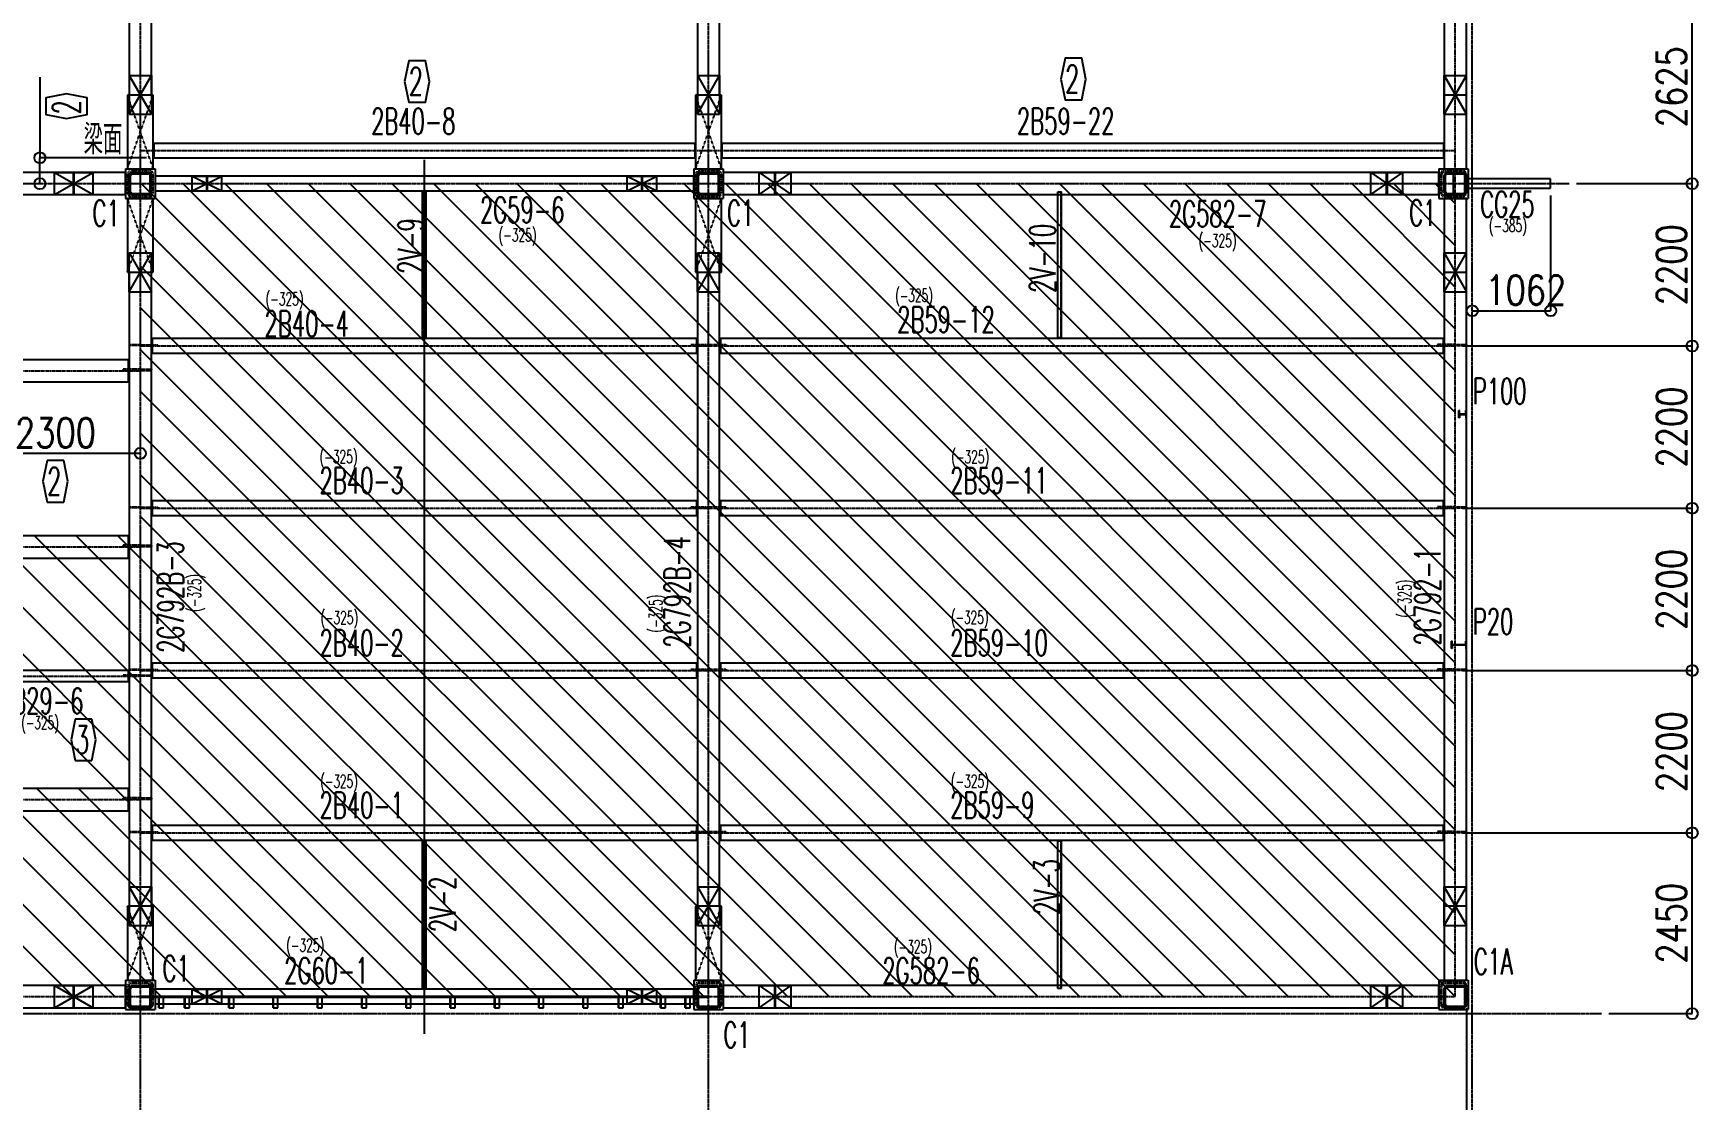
# Model space of a CAD drawing. Header units: millimetres. Extents: x -87051 to 180003, y -2961 to 97158.
# Drawn here: x -51527 to -28970, y 17183 to 31638 of the extents above; entities that cross this region are included whole.
import ezdxf
from ezdxf.enums import TextEntityAlignment as Align

# ---------------------------------------------------------------- set-up
doc = ezdxf.new("R2010")
doc.units = ezdxf.units.MM
doc.header["$LTSCALE"] = 0.2
doc.linetypes.add('CENTER', pattern=[2, 1.25, -0.25, 0.25, -0.25])
doc.linetypes.add('HIDDEN', pattern=[0.375, 0.25, -0.125])
doc.layers.add('梁側', color=7, linetype='Continuous')
doc.styles.get("Standard").update_dxf_attribs({"font": 'simplex.shx', "width": 0.8, "height": 700, "bigfont": 'extfont2.shx'})

msp = doc.modelspace()

# ---------------------------------------------------------------- linework, layer by layer
at = {"color": 8, "linetype": 'CENTER'}
for p, q in [((-50076, 16438.1), (-50076, 49550.6)), ((-42376, 16438.1), (-42376, 49550.6)), ((-32026, 16438.1), (-32026, 49550.6)), ((-80226, 29600.6), (-30711.8, 29600.6)), ((-80226, 18350.6), (-30273.8, 18350.6))]:
    msp.add_line(p, q, dxfattribs=at)
at = {"color": 8, "linetype": 'HIDDEN'}
for p, q in [((-32256, 29600.6), (-32256, 40100.6)), ((-50251, 29800.6), (-49901, 30800.6)), ((-49901, 29800.6), (-50251, 30800.6)), ((-42551, 29800.6), (-42201, 30800.6)), ((-42201, 29800.6), (-42551, 30800.6)), ((-50076, 30050.6), (-42376, 30050.6)), ((-42376, 30050.1), (-32256, 30050.1)), ((-50203.5, 29775.6), (-49948.5, 29775.6)), ((-42503.5, 29775.6), (-42248.5, 29775.6)), ((-32408.5, 29775.6), (-32153.5, 29775.6)), ((-50251, 29473.1), (-50251, 29728.1)), ((-50232, 29473.1), (-50232, 29728.1)), ((-50203.5, 29756.6), (-49948.5, 29756.6)), ((-49920, 29473.1), (-49920, 29728.1)), ((-49901, 29473.1), (-49901, 29728.1)), ((-42551, 29473.1), (-42551, 29728.1)), ((-42532, 29473.1), (-42532, 29728.1)), ((-42503.5, 29756.6), (-42248.5, 29756.6)), ((-42220, 29473.1), (-42220, 29728.1)), ((-42201, 29473.1), (-42201, 29728.1)), ((-32456, 29473.1), (-32456, 29728.1)), ((-32437, 29473.1), (-32437, 29728.1)), ((-32408.5, 29756.6), (-32153.5, 29756.6)), ((-32256, 18580.6), (-32256, 29600.6)), ((-32125, 29473.1), (-32125, 29728.1)), ((-32106, 29473.1), (-32106, 29728.1)), ((-50251, 28400.6), (-49901, 29400.6)), ((-49901, 28400.6), (-50251, 29400.6)), ((-50203.5, 29444.6), (-49948.5, 29444.6)), ((-50203.5, 29425.6), (-49948.5, 29425.6)), ((-46206, 27510.6), (-46206, 29491.1)), ((-42551, 28400.6), (-42201, 29400.6)), ((-42201, 28400.6), (-42551, 29400.6)), ((-42503.5, 29444.6), (-42248.5, 29444.6)), ((-42503.5, 29425.6), (-42248.5, 29425.6)), ((-37596, 27510.6), (-37596, 29491.1)), ((-32408.5, 29444.6), (-32153.5, 29444.6)), ((-32408.5, 29425.6), (-32153.5, 29425.6)), ((-50083, 27413.6), (-50226, 27413.6)), ((-50226, 27413.6), (-50226, 27404.6)), ((-50083, 27404.6), (-50226, 27404.6)), ((-50083, 27413.6), (-50083, 27404.6)), ((-50076, 27400.6), (-42376, 27400.6)), ((-50069, 27413.6), (-49926, 27413.6)), ((-50069, 27413.6), (-50069, 27404.6)), ((-50069, 27404.6), (-49926, 27404.6)), ((-49916, 27413.6), (-49836, 27413.6)), ((-49916, 27404.6), (-49836, 27404.6)), ((-49836, 27413.6), (-49836, 27404.6)), ((-42536, 27413.6), (-42616, 27413.6)), ((-42616, 27413.6), (-42616, 27404.6)), ((-42536, 27404.6), (-42616, 27404.6)), ((-42383, 27413.6), (-42526, 27413.6)), ((-42383, 27404.6), (-42526, 27404.6)), ((-42383, 27413.6), (-42383, 27404.6)), ((-42376, 27400.6), (-32256, 27400.6)), ((-42369, 27417.6), (-42226, 27417.6)), ((-42369, 27417.6), (-42369, 27405.6)), ((-42369, 27405.6), (-42226, 27405.6)), ((-42216, 27417.6), (-42136, 27417.6)), ((-42216, 27405.6), (-42136, 27405.6)), ((-42136, 27417.6), (-42136, 27405.6)), ((-32416, 27417.6), (-32496, 27417.6)), ((-32496, 27417.6), (-32496, 27405.6)), ((-32416, 27405.6), (-32496, 27405.6)), ((-32263, 27417.6), (-32406, 27417.6)), ((-32263, 27405.6), (-32406, 27405.6)), ((-32263, 27417.6), (-32263, 27405.6)), ((-32249, 27417.6), (-32106, 27417.6)), ((-32249, 27417.6), (-32249, 27405.6)), ((-32249, 27405.6), (-32106, 27405.6)), ((-32106, 27417.6), (-32106, 27405.6)), ((-50236, 27084.6), (-50316, 27084.6)), ((-50316, 27084.6), (-50316, 27068.6)), ((-50236, 27068.6), (-50316, 27068.6)), ((-50083, 27084.6), (-50226, 27084.6)), ((-50083, 27068.6), (-50226, 27068.6)), ((-50083, 27084.6), (-50083, 27068.6)), ((-50069, 27084.6), (-49926, 27084.6)), ((-50069, 27084.6), (-50069, 27068.6)), ((-50069, 27068.6), (-49926, 27068.6)), ((-49926, 27084.6), (-49926, 27068.6)), ((-60276, 27062.6), (-50076, 27062.6)), ((-50083, 25213.6), (-50226, 25213.6)), ((-50226, 25213.6), (-50226, 25204.6)), ((-50083, 25204.6), (-50226, 25204.6)), ((-50083, 25213.6), (-50083, 25204.6)), ((-50076, 25200.6), (-42376, 25200.6)), ((-50069, 25213.6), (-49926, 25213.6)), ((-50069, 25213.6), (-50069, 25204.6)), ((-50069, 25204.6), (-49926, 25204.6)), ((-49916, 25213.6), (-49836, 25213.6)), ((-49916, 25204.6), (-49836, 25204.6)), ((-49836, 25213.6), (-49836, 25204.6)), ((-42536, 25213.6), (-42616, 25213.6)), ((-42616, 25213.6), (-42616, 25204.6)), ((-42536, 25204.6), (-42616, 25204.6)), ((-42383, 25213.6), (-42526, 25213.6)), ((-42383, 25204.6), (-42526, 25204.6)), ((-42383, 25213.6), (-42383, 25204.6)), ((-42376, 25200.6), (-32256, 25200.6)), ((-42369, 25217.6), (-42226, 25217.6)), ((-42369, 25217.6), (-42369, 25205.6)), ((-42369, 25205.6), (-42226, 25205.6)), ((-42216, 25217.6), (-42136, 25217.6)), ((-42216, 25205.6), (-42136, 25205.6)), ((-42136, 25217.6), (-42136, 25205.6)), ((-32416, 25217.6), (-32496, 25217.6)), ((-32496, 25217.6), (-32496, 25205.6)), ((-32416, 25205.6), (-32496, 25205.6)), ((-32263, 25217.6), (-32406, 25217.6)), ((-32263, 25205.6), (-32406, 25205.6)), ((-32263, 25217.6), (-32263, 25205.6)), ((-32249, 25217.6), (-32106, 25217.6)), ((-32249, 25217.6), (-32249, 25205.6)), ((-32249, 25205.6), (-32106, 25205.6)), ((-32106, 25217.6), (-32106, 25205.6)), ((-60276, 24675.6), (-50076, 24675.6)), ((-50236, 24697.6), (-50316, 24697.6)), ((-50316, 24697.6), (-50316, 24681.6)), ((-50236, 24681.6), (-50316, 24681.6)), ((-50083, 24697.6), (-50226, 24697.6)), ((-50083, 24681.6), (-50226, 24681.6)), ((-50083, 24697.6), (-50083, 24681.6)), ((-50069, 24697.6), (-49926, 24697.6)), ((-50069, 24697.6), (-50069, 24681.6)), ((-50069, 24681.6), (-49926, 24681.6)), ((-49926, 24697.6), (-49926, 24681.6)), ((-50083, 23013.6), (-50226, 23013.6)), ((-50226, 23013.6), (-50226, 23004.6)), ((-50083, 23013.6), (-50083, 23004.6)), ((-50069, 23013.6), (-49926, 23013.6)), ((-50069, 23013.6), (-50069, 23004.6)), ((-49916, 23013.6), (-49836, 23013.6)), ((-49836, 23013.6), (-49836, 23004.6)), ((-42536, 23013.6), (-42616, 23013.6)), ((-42616, 23013.6), (-42616, 23004.6)), ((-42383, 23013.6), (-42526, 23013.6)), ((-42383, 23013.6), (-42383, 23004.6)), ((-42369, 23017.6), (-42226, 23017.6)), ((-42369, 23017.6), (-42369, 23005.6)), ((-42216, 23017.6), (-42136, 23017.6)), ((-42136, 23017.6), (-42136, 23005.6)), ((-32416, 23017.6), (-32496, 23017.6)), ((-32496, 23017.6), (-32496, 23005.6)), ((-32263, 23017.6), (-32406, 23017.6)), ((-32263, 23017.6), (-32263, 23005.6)), ((-32249, 23017.6), (-32106, 23017.6)), ((-32249, 23017.6), (-32249, 23005.6)), ((-32106, 23017.6), (-32106, 23005.6)), ((-52526.5, 22925.6), (-50076, 22925.6)), ((-50236, 22937.4), (-50316, 22937.4)), ((-50316, 22937.4), (-50316, 22928.4)), ((-50236, 22928.4), (-50316, 22928.4)), ((-50083, 23004.6), (-50226, 23004.6)), ((-50083, 22937.4), (-50226, 22937.4)), ((-50083, 22928.4), (-50226, 22928.4)), ((-50083, 22937.4), (-50083, 22928.4)), ((-50076, 23000.6), (-42376, 23000.6)), ((-50069, 23004.6), (-49926, 23004.6)), ((-50069, 22937.4), (-49926, 22937.4)), ((-50069, 22937.4), (-50069, 22928.4)), ((-50069, 22928.4), (-49926, 22928.4)), ((-49926, 22937.4), (-49926, 22928.4)), ((-49916, 23004.6), (-49836, 23004.6)), ((-42536, 23004.6), (-42616, 23004.6)), ((-42383, 23004.6), (-42526, 23004.6)), ((-42376, 23000.6), (-32256, 23000.6)), ((-42369, 23005.6), (-42226, 23005.6)), ((-42216, 23005.6), (-42136, 23005.6)), ((-32416, 23005.6), (-32496, 23005.6)), ((-32263, 23005.6), (-32406, 23005.6)), ((-32249, 23005.6), (-32106, 23005.6)), ((-60276, 21250.6), (-50076, 21250.6)), ((-50236, 21273.1), (-50316, 21273.1)), ((-50316, 21273.1), (-50316, 21257.1)), ((-50236, 21257.1), (-50316, 21257.1)), ((-50083, 21273.1), (-50226, 21273.1)), ((-50083, 21257.1), (-50226, 21257.1)), ((-50083, 21273.1), (-50083, 21257.1)), ((-50069, 21273.1), (-49926, 21273.1)), ((-50069, 21273.1), (-50069, 21257.1)), ((-50069, 21257.1), (-49926, 21257.1)), ((-49926, 21273.1), (-49926, 21257.1)), ((-50083, 20813.6), (-50226, 20813.6)), ((-50226, 20813.6), (-50226, 20804.6)), ((-50083, 20804.6), (-50226, 20804.6)), ((-50083, 20813.6), (-50083, 20804.6)), ((-50076, 20800.6), (-42376, 20800.6)), ((-50069, 20813.6), (-49926, 20813.6)), ((-50069, 20813.6), (-50069, 20804.6)), ((-50069, 20804.6), (-49926, 20804.6)), ((-49916, 20813.6), (-49836, 20813.6)), ((-49916, 20804.6), (-49836, 20804.6)), ((-49836, 20813.6), (-49836, 20804.6)), ((-42536, 20813.6), (-42616, 20813.6)), ((-42616, 20813.6), (-42616, 20804.6)), ((-42536, 20804.6), (-42616, 20804.6)), ((-42383, 20813.6), (-42526, 20813.6)), ((-42383, 20804.6), (-42526, 20804.6)), ((-42383, 20813.6), (-42383, 20804.6)), ((-42376, 20800.6), (-32256, 20800.6)), ((-42369, 20817.6), (-42226, 20817.6)), ((-42369, 20817.6), (-42369, 20805.6)), ((-42369, 20805.6), (-42226, 20805.6)), ((-42216, 20817.6), (-42136, 20817.6)), ((-42216, 20805.6), (-42136, 20805.6)), ((-42136, 20817.6), (-42136, 20805.6)), ((-32416, 20817.6), (-32496, 20817.6)), ((-32496, 20817.6), (-32496, 20805.6)), ((-32416, 20805.6), (-32496, 20805.6)), ((-32263, 20817.6), (-32406, 20817.6)), ((-32263, 20805.6), (-32406, 20805.6)), ((-32263, 20817.6), (-32263, 20805.6)), ((-32249, 20817.6), (-32106, 20817.6)), ((-32249, 20817.6), (-32249, 20805.6)), ((-32249, 20805.6), (-32106, 20805.6)), ((-32106, 20817.6), (-32106, 20805.6)), ((-46206, 18690.6), (-46206, 20690.6)), ((-37596, 18690.6), (-37596, 20690.6)), ((-50251, 18805.6), (-49901, 19805.6)), ((-49901, 18805.6), (-50251, 19805.6)), ((-42551, 18805.6), (-42201, 19805.6)), ((-42201, 18805.6), (-42551, 19805.6)), ((-50251, 18478.1), (-50251, 18733.1)), ((-50232, 18478.1), (-50232, 18733.1)), ((-50203.5, 18780.6), (-49948.5, 18780.6)), ((-50203.5, 18761.6), (-49948.5, 18761.6)), ((-49920, 18478.1), (-49920, 18733.1)), ((-49901, 18478.1), (-49901, 18733.1)), ((-42551, 18478.1), (-42551, 18733.1)), ((-42532, 18478.1), (-42532, 18733.1)), ((-42503.5, 18780.6), (-42248.5, 18780.6)), ((-42503.5, 18761.6), (-42248.5, 18761.6)), ((-42220, 18478.1), (-42220, 18733.1)), ((-42201, 18478.1), (-42201, 18733.1)), ((-32456, 18478.1), (-32456, 18733.1)), ((-32437, 18478.1), (-32437, 18733.1)), ((-32408.5, 18780.6), (-32153.5, 18780.6)), ((-32408.5, 18761.6), (-32153.5, 18761.6)), ((-32125, 18478.1), (-32125, 18733.1)), ((-32106, 18478.1), (-32106, 18733.1)), ((-60276, 18580.6), (-50076, 18580.6)), ((-50076, 18580.6), (-42376, 18580.6)), ((-49826, 18480.6), (-49826, 18575.1)), ((-49820, 18480.6), (-49820, 18575.1)), ((-49761, 18480.6), (-49761, 18575.1)), ((-49476, 18480.6), (-49476, 18575.1)), ((-49470, 18480.6), (-49470, 18575.1)), ((-49411, 18480.6), (-49411, 18575.1)), ((-48876, 18480.6), (-48876, 18575.1)), ((-48870, 18480.6), (-48870, 18575.1)), ((-48811, 18480.6), (-48811, 18575.1)), ((-48276, 18480.6), (-48276, 18575.1)), ((-48270, 18480.6), (-48270, 18575.1)), ((-48211, 18480.6), (-48211, 18575.1)), ((-47676, 18480.6), (-47676, 18575.1)), ((-47670, 18480.6), (-47670, 18575.1)), ((-47611, 18480.6), (-47611, 18575.1)), ((-47076, 18480.6), (-47076, 18575.1)), ((-47070, 18480.6), (-47070, 18575.1)), ((-47011, 18480.6), (-47011, 18575.1)), ((-46476, 18480.6), (-46476, 18575.1)), ((-46470, 18480.6), (-46470, 18575.1)), ((-46411, 18480.6), (-46411, 18575.1)), ((-45876, 18480.6), (-45876, 18575.1)), ((-45870, 18480.6), (-45870, 18575.1)), ((-45811, 18480.6), (-45811, 18575.1)), ((-45276, 18480.6), (-45276, 18575.1)), ((-45270, 18480.6), (-45270, 18575.1)), ((-45211, 18480.6), (-45211, 18575.1)), ((-44676, 18480.6), (-44676, 18575.1)), ((-44670, 18480.6), (-44670, 18575.1)), ((-44611, 18480.6), (-44611, 18575.1)), ((-44076, 18480.6), (-44076, 18575.1)), ((-44070, 18480.6), (-44070, 18575.1)), ((-44011, 18480.6), (-44011, 18575.1)), ((-43596, 18480.6), (-43596, 18575.1)), ((-43590, 18480.6), (-43590, 18575.1)), ((-43531, 18480.6), (-43531, 18575.1)), ((-43026, 18480.6), (-43026, 18575.1)), ((-43020, 18480.6), (-43020, 18575.1)), ((-42961, 18480.6), (-42961, 18575.1)), ((-42691, 18480.6), (-42691, 18575.1)), ((-42685, 18480.6), (-42685, 18575.1)), ((-42626, 18480.6), (-42626, 18575.1)), ((-42376, 18580.6), (-32256, 18580.6)), ((-50203.5, 18449.6), (-49948.5, 18449.6)), ((-50203.5, 18430.6), (-49948.5, 18430.6)), ((-42503.5, 18449.6), (-42248.5, 18449.6)), ((-42503.5, 18430.6), (-42248.5, 18430.6)), ((-32408.5, 18449.6), (-32153.5, 18449.6)), ((-32408.5, 18430.6), (-32153.5, 18430.6))]:
    msp.add_line(p, q, dxfattribs=at)
at = {"color": 8, "linetype": 'Continuous'}
for p, q in [((-50226, 38895.6), (-50226, 30805.6)), ((-49926, 30805.6), (-49926, 38895.6)), ((-42526, 38895.6), (-42526, 30805.6)), ((-42226, 30805.6), (-42226, 38895.6)), ((-32406, 38895.6), (-32406, 30805.6)), ((-32106, 30805.6), (-32106, 38895.6)), ((-29045.4, 29600.6), (-29045.4, 32225.6)), ((-51438, 31042.4), (-51438, 29950.6)), ((-50226, 31065.6), (-49926, 31065.6)), ((-50226, 31065.6), (-50226, 30540.6)), ((-50226, 31065.6), (-49926, 30540.6)), ((-50226, 30540.6), (-49926, 31065.6)), ((-49926, 31065.6), (-49926, 30540.6)), ((-42526, 31065.6), (-42226, 31065.6)), ((-42526, 31065.6), (-42526, 30540.6)), ((-42526, 31065.6), (-42226, 30540.6)), ((-42526, 30540.6), (-42226, 31065.6)), ((-42226, 31065.6), (-42226, 30540.6)), ((-32406, 31065.6), (-32106, 31065.6)), ((-32406, 30540.6), (-32406, 31065.6)), ((-32406, 30540.6), (-32106, 31065.6)), ((-32406, 31065.6), (-32106, 30540.6)), ((-32106, 30540.6), (-32106, 31065.6)), ((-49901, 30800.6), (-50251, 30800.6)), ((-50251, 30800.6), (-50251, 29800.6)), ((-50226, 30805.6), (-49926, 30805.6)), ((-49901, 29800.6), (-49901, 30800.6)), ((-42201, 30800.6), (-42551, 30800.6)), ((-42551, 30800.6), (-42551, 29800.6)), ((-42526, 30805.6), (-42226, 30805.6)), ((-42201, 29800.6), (-42201, 30800.6)), ((-32406, 30805.6), (-32106, 30805.6)), ((-32106, 30800.6), (-32406, 30800.6)), ((-32406, 30800.6), (-32406, 29800.6)), ((-32106, 29800.6), (-32106, 30800.6)), ((-50226, 30540.6), (-49926, 30540.6)), ((-42526, 30540.6), (-42226, 30540.6)), ((-32406, 30540.6), (-32106, 30540.6)), ((-49891, 29950.6), (-49891, 30150.6)), ((-49891, 30150.6), (-42561, 30150.6)), ((-42561, 30150.6), (-42561, 29950.6)), ((-42191, 29950.6), (-42191, 30149.6)), ((-42191, 30149.6), (-32416, 30149.6)), ((-32416, 30149.6), (-32416, 29950.6)), ((-51438, 29600.6), (-51438, 29950.6)), ((-49991, 29950.6), (-51438, 29950.6)), ((-50276, 29800.6), (-49876, 29800.6)), ((-50276, 29800.6), (-50276, 29400.6)), ((-50251, 29800.6), (-49901, 29800.6)), ((-49891, 29950.6), (-42561, 29950.6)), ((-49876, 29800.6), (-49876, 29400.6)), ((-46226, 18075.9), (-46226, 29923.1)), ((-42576, 29800.6), (-42176, 29800.6)), ((-42576, 29800.6), (-42576, 29400.6)), ((-42551, 29800.6), (-42201, 29800.6)), ((-42191, 29950.6), (-32416, 29950.6)), ((-42176, 29800.6), (-42176, 29400.6)), ((-32481, 29800.6), (-32081, 29800.6)), ((-32481, 29800.6), (-32481, 29400.6)), ((-32406, 29800.6), (-32106, 29800.6)), ((-32081, 29800.6), (-32081, 29400.6)), ((-50981, 29750.6), (-59371, 29750.6)), ((-51241, 29750.6), (-50716, 29750.6)), ((-51241, 29450.6), (-51241, 29750.6)), ((-51241, 29450.6), (-50716, 29750.6)), ((-51241, 29750.6), (-50716, 29450.6)), ((-50981, 29450.6), (-50981, 29750.6)), ((-50976, 29750.6), (-50976, 29450.6)), ((-50276, 29750.6), (-50976, 29750.6)), ((-50716, 29450.6), (-50716, 29750.6)), ((-50276, 29450.6), (-50276, 29750.6)), ((-50226, 29490.6), (-50226, 29710.6)), ((-50210, 29490.6), (-50210, 29710.6)), ((-50186, 29750.6), (-49966, 29750.6)), ((-50186, 29734.6), (-49966, 29734.6)), ((-50064.3, 29600.6), (-39044.3, 18580.6)), ((-49942, 29490.6), (-49942, 29710.6)), ((-49926, 29490.6), (-49926, 29710.6)), ((-49876, 29700.1), (-49876, 29501.1)), ((-49176, 29700.1), (-49876, 29700.1)), ((-49498.6, 29600.6), (-38478.6, 18580.6)), ((-49376, 29700.6), (-48971, 29700.6)), ((-49376, 29500.6), (-49376, 29700.6)), ((-49376, 29500.6), (-48971, 29700.6)), ((-49376, 29700.6), (-48971, 29500.6)), ((-49176, 29501.1), (-49176, 29700.1)), ((-49171, 29700.1), (-49171, 29501.1)), ((-43281, 29700.1), (-49171, 29700.1)), ((-48971, 29500.6), (-48971, 29700.6)), ((-48932.9, 29600.6), (-37912.9, 18580.6)), ((-48367.2, 29600.6), (-37347.2, 18580.6)), ((-47801.5, 29600.6), (-36781.5, 18580.6)), ((-47235.8, 29600.6), (-36215.8, 18580.6)), ((-46670.2, 29600.6), (-35650.2, 18580.6)), ((-46104.5, 29600.6), (-35084.5, 18580.6)), ((-45538.8, 29600.6), (-34518.8, 18580.6)), ((-44973.1, 29600.6), (-33953.1, 18580.6)), ((-44407.4, 29600.6), (-33387.4, 18580.6)), ((-43841.7, 29600.6), (-32821.7, 18580.6)), ((-43481, 29700.6), (-43076, 29700.6)), ((-43481, 29500.6), (-43481, 29700.6)), ((-43481, 29500.6), (-43076, 29700.6)), ((-43481, 29700.6), (-43076, 29500.6)), ((-43281, 29501.1), (-43281, 29700.1)), ((-43276, 29700.1), (-43276, 29501.1)), ((-42576, 29700.1), (-43276, 29700.1)), ((-43276, 29600.6), (-32256, 18580.6)), ((-43076, 29500.6), (-43076, 29700.6)), ((-42710.4, 29600.6), (-32256, 19146.3)), ((-42576, 29501.1), (-42576, 29700.1)), ((-42526, 29490.6), (-42526, 29710.6)), ((-42510, 29490.6), (-42510, 29710.6)), ((-42486, 29750.6), (-42266, 29750.6)), ((-42486, 29734.6), (-42266, 29734.6)), ((-42242, 29490.6), (-42242, 29710.6)), ((-42226, 29490.6), (-42226, 29710.6)), ((-42176, 29750.6), (-42176, 29450.6)), ((-41476, 29750.6), (-42176, 29750.6)), ((-42144.7, 29600.6), (-32256, 19712)), ((-41691, 29750.6), (-41256, 29750.6)), ((-41691, 29450.6), (-41691, 29750.6)), ((-41691, 29450.6), (-41256, 29750.6)), ((-41691, 29750.6), (-41256, 29450.6)), ((-41579, 29600.6), (-32256, 20277.7)), ((-41476, 29450.6), (-41476, 29750.6)), ((-41471, 29750.6), (-41471, 29450.6)), ((-33186, 29750.6), (-41471, 29750.6)), ((-41256, 29450.6), (-41256, 29750.6)), ((-41013.3, 29600.6), (-32256, 20843.4)), ((-40447.6, 29600.6), (-32256, 21409)), ((-39881.9, 29600.6), (-32256, 21974.7)), ((-39316.2, 29600.6), (-32256, 22540.4)), ((-38750.6, 29600.6), (-32256, 23106.1)), ((-38184.9, 29600.6), (-32256, 23671.8)), ((-37619.2, 29600.6), (-32256, 24237.5)), ((-37053.5, 29600.6), (-32256, 24803.2)), ((-36487.8, 29600.6), (-32256, 25368.8)), ((-35922.1, 29600.6), (-32256, 25934.5)), ((-35356.4, 29600.6), (-32256, 26500.2)), ((-34790.8, 29600.6), (-32256, 27065.9)), ((-34225.1, 29600.6), (-32256, 27631.6)), ((-33659.4, 29600.6), (-32256, 28197.3)), ((-33401, 29750.6), (-32966, 29750.6)), ((-33401, 29450.6), (-33401, 29750.6)), ((-33401, 29450.6), (-32966, 29750.6)), ((-33401, 29750.6), (-32966, 29450.6)), ((-33186, 29450.6), (-33186, 29750.6)), ((-33181, 29750.6), (-33181, 29450.6)), ((-32481, 29750.6), (-33181, 29750.6)), ((-33093.7, 29600.6), (-32256, 28763)), ((-32966, 29450.6), (-32966, 29750.6)), ((-32528, 29600.6), (-32256, 29328.6)), ((-32481, 29450.6), (-32481, 29750.6)), ((-32406, 29490.6), (-32406, 29710.6)), ((-32390, 29490.6), (-32390, 29710.6)), ((-32366, 29750.6), (-32146, 29750.6)), ((-32366, 29734.6), (-32146, 29734.6)), ((-32281, 29473.1), (-32281, 29728.1)), ((-32122, 29490.6), (-32122, 29710.6)), ((-32106, 29490.6), (-32106, 29710.6)), ((-32081, 29663.1), (-32081, 29538.1)), ((-30964, 29663.1), (-32081, 29663.1)), ((-30964, 29538.1), (-30964, 29663.1)), ((-30611.8, 29600.6), (-29045.4, 29600.6)), ((-30611.8, 29600.6), (-29045.4, 29600.6)), ((-29045.4, 27400.6), (-29045.4, 29600.6)), ((-59371, 29450.6), (-50981, 29450.6)), ((-51241, 29450.6), (-50716, 29450.6)), ((-50976, 29450.6), (-50276, 29450.6)), ((-50276, 29400.6), (-49876, 29400.6)), ((-49901, 29400.6), (-50251, 29400.6)), ((-50251, 29400.6), (-50251, 28400.6)), ((-50186, 29466.6), (-49966, 29466.6)), ((-50186, 29450.6), (-49966, 29450.6)), ((-49901, 28400.6), (-49901, 29400.6)), ((-49876, 29501.1), (-49176, 29501.1)), ((-49376, 29500.6), (-48971, 29500.6)), ((-49171, 29501.1), (-43281, 29501.1)), ((-46251, 29491.1), (-46201, 29491.1)), ((-46251, 27510.6), (-46251, 29491.1)), ((-46201, 27510.6), (-46201, 29491.1)), ((-43481, 29500.6), (-43076, 29500.6)), ((-43276, 29501.1), (-42576, 29501.1)), ((-42576, 29400.6), (-42176, 29400.6)), ((-42201, 29400.6), (-42551, 29400.6)), ((-42551, 29400.6), (-42551, 28400.6)), ((-42486, 29466.6), (-42266, 29466.6)), ((-42486, 29450.6), (-42266, 29450.6)), ((-42201, 28400.6), (-42201, 29400.6)), ((-42176, 29450.6), (-41476, 29450.6)), ((-41691, 29450.6), (-41256, 29450.6)), ((-41471, 29450.6), (-33186, 29450.6)), ((-37641, 29491.1), (-37591, 29491.1)), ((-37641, 27510.6), (-37641, 29491.1)), ((-37591, 27510.6), (-37591, 29491.1)), ((-33401, 29450.6), (-32966, 29450.6)), ((-33181, 29450.6), (-32481, 29450.6)), ((-32481, 29400.6), (-32081, 29400.6)), ((-32106, 29400.6), (-32406, 29400.6)), ((-32406, 29400.6), (-32406, 28400.6)), ((-32366, 29466.6), (-32146, 29466.6)), ((-32366, 29450.6), (-32146, 29450.6)), ((-32106, 28400.6), (-32106, 29400.6)), ((-32081, 29538.1), (-30964, 29538.1)), ((-30964, 29438.1), (-30964, 27876.6)), ((-50076, 29046.7), (-39610, 18580.6)), ((-50226, 28660.6), (-49926, 28660.6)), ((-50226, 28135.6), (-50226, 28660.6)), ((-50226, 28135.6), (-49926, 28660.6)), ((-50226, 28660.6), (-49926, 28135.6)), ((-49926, 28135.6), (-49926, 28660.6)), ((-42526, 28660.6), (-42226, 28660.6)), ((-42526, 28135.6), (-42526, 28660.6)), ((-42526, 28135.6), (-42226, 28660.6)), ((-42526, 28660.6), (-42226, 28135.6)), ((-42226, 28135.6), (-42226, 28660.6)), ((-32406, 28660.6), (-32106, 28660.6)), ((-32406, 28135.6), (-32406, 28660.6)), ((-32406, 28135.6), (-32106, 28660.6)), ((-32406, 28660.6), (-32106, 28135.6)), ((-32106, 28135.6), (-32106, 28660.6)), ((-50076, 28481), (-40175.6, 18580.6)), ((-50251, 28400.6), (-49901, 28400.6)), ((-49926, 28395.6), (-50226, 28395.6)), ((-50226, 28395.6), (-50226, 19810.6)), ((-49926, 19810.6), (-49926, 28395.6)), ((-42551, 28400.6), (-42201, 28400.6)), ((-42226, 28395.6), (-42526, 28395.6)), ((-42526, 28395.6), (-42526, 19810.6)), ((-42226, 19810.6), (-42226, 28395.6)), ((-32406, 28400.6), (-32106, 28400.6)), ((-32106, 28395.6), (-32406, 28395.6)), ((-32406, 28395.6), (-32406, 19810.6)), ((-32106, 19810.6), (-32106, 28395.6)), ((-50226, 28135.6), (-49926, 28135.6)), ((-42526, 28135.6), (-42226, 28135.6)), ((-32406, 28135.6), (-32106, 28135.6)), ((-50076, 27915.3), (-40741.3, 18580.6)), ((-32026, 27876.6), (-30964, 27876.6)), ((-50076, 27349.6), (-41307, 18580.6)), ((-49926, 27413.6), (-49916, 27413.6)), ((-49926, 27404.6), (-49916, 27404.6)), ((-49916, 27500.6), (-49916, 27300.6)), ((-42536, 27500.6), (-49916, 27500.6)), ((-49916, 27300.6), (-42536, 27300.6)), ((-46201, 27510.6), (-46251, 27510.6)), ((-42536, 27300.6), (-42536, 27500.6)), ((-42526, 27413.6), (-42536, 27413.6)), ((-42526, 27404.6), (-42536, 27404.6)), ((-42226, 27417.6), (-42216, 27417.6)), ((-42226, 27405.6), (-42216, 27405.6)), ((-42216, 27500.1), (-42216, 27301.1)), ((-32416, 27500.1), (-42216, 27500.1)), ((-42216, 27301.1), (-32416, 27301.1)), ((-37591, 27510.6), (-37641, 27510.6)), ((-32416, 27301.1), (-32416, 27500.1)), ((-32406, 27417.6), (-32416, 27417.6)), ((-32406, 27405.6), (-32416, 27405.6)), ((-32156, 27400.6), (-29045.4, 27400.6)), ((-32156, 27400.6), (-29045.4, 27400.6)), ((-29045.4, 25200.6), (-29045.4, 27400.6)), ((-50236, 27212.6), (-60116, 27212.6)), ((-50236, 26912.6), (-50236, 27212.6)), ((-50226, 27084.6), (-50236, 27084.6)), ((-50226, 27068.6), (-50236, 27068.6)), ((-60116, 26912.6), (-50236, 26912.6)), ((-50076, 26784), (-41872.7, 18580.6)), ((-32206, 26425.6), (-32206, 26525.6)), ((-32198, 26525.6), (-32206, 26525.6)), ((-32198, 26425.6), (-32206, 26425.6)), ((-32198, 26486.6), (-32198, 26525.6)), ((-32198, 26464.6), (-32198, 26425.6)), ((-32190, 26478.6), (-32122, 26478.6)), ((-32190, 26472.6), (-32122, 26472.6)), ((-32114, 26525.6), (-32106, 26525.6)), ((-32114, 26486.6), (-32114, 26525.6)), ((-32114, 26464.6), (-32114, 26425.6)), ((-32114, 26425.6), (-32106, 26425.6)), ((-32106, 26425.6), (-32106, 26525.6)), ((-50076, 26218.3), (-42438.4, 18580.6)), ((-50076, 25943.2), (-52376, 25943.2)), ((-50076, 25652.6), (-43004.1, 18580.6)), ((-49916, 25300.6), (-49916, 25100.6)), ((-42536, 25300.6), (-49916, 25300.6)), ((-42536, 25100.6), (-42536, 25300.6)), ((-42216, 25300.1), (-42216, 25101.1)), ((-32416, 25300.1), (-42216, 25300.1)), ((-32416, 25101.1), (-32416, 25300.1)), ((-50076, 25086.9), (-43569.7, 18580.6)), ((-49926, 25213.6), (-49916, 25213.6)), ((-49926, 25204.6), (-49916, 25204.6)), ((-49916, 25100.6), (-42536, 25100.6)), ((-42526, 25213.6), (-42536, 25213.6)), ((-42526, 25204.6), (-42536, 25204.6)), ((-42226, 25217.6), (-42216, 25217.6)), ((-42226, 25205.6), (-42216, 25205.6)), ((-42216, 25101.1), (-32416, 25101.1)), ((-32406, 25217.6), (-32416, 25217.6)), ((-32406, 25205.6), (-32416, 25205.6)), ((-32156, 25200.6), (-29045.4, 25200.6)), ((-32156, 25200.6), (-29045.4, 25200.6)), ((-29045.4, 23000.6), (-29045.4, 25200.6)), ((-50236, 24825.6), (-60116, 24825.6)), ((-57232.9, 24825.6), (-50987.9, 18580.6)), ((-56667.2, 24825.6), (-50422.2, 18580.6)), ((-53838.8, 24825.6), (-50226, 21212.9)), ((-53273.1, 24825.6), (-50226, 21778.5)), ((-52643.2, 24825.6), (-46398.2, 18580.6)), ((-52077.5, 24825.6), (-45832.5, 18580.6)), ((-51511.8, 24825.6), (-45266.8, 18580.6)), ((-50946.1, 24825.6), (-44701.1, 18580.6)), ((-50380.4, 24825.6), (-44135.4, 18580.6)), ((-50236, 24525.6), (-50236, 24825.6)), ((-50226, 24697.6), (-50236, 24697.6)), ((-50226, 24681.6), (-50236, 24681.6)), ((-60116, 24525.6), (-50236, 24525.6)), ((-32306, 23300.6), (-32306, 23400.6)), ((-32298, 23400.6), (-32306, 23400.6)), ((-32298, 23300.6), (-32306, 23300.6)), ((-32298, 23361.4), (-32298, 23400.6)), ((-32298, 23339.9), (-32298, 23300.6)), ((-32290, 23353.4), (-32122, 23353.4)), ((-32290, 23347.9), (-32122, 23347.9)), ((-32114, 23400.6), (-32106, 23400.6)), ((-32114, 23361.4), (-32114, 23400.6)), ((-32114, 23339.9), (-32114, 23300.6)), ((-32114, 23300.6), (-32106, 23300.6)), ((-32106, 23300.6), (-32106, 23400.6)), ((-49926, 23013.6), (-49916, 23013.6)), ((-49916, 23100.6), (-49916, 22900.6)), ((-42536, 23100.6), (-49916, 23100.6)), ((-42536, 22900.6), (-42536, 23100.6)), ((-42526, 23013.6), (-42536, 23013.6)), ((-42226, 23017.6), (-42216, 23017.6)), ((-42216, 23100.1), (-42216, 22901.1)), ((-32416, 23100.1), (-42216, 23100.1)), ((-32416, 22901.1), (-32416, 23100.1)), ((-32406, 23017.6), (-32416, 23017.6)), ((-50236, 23000.1), (-52167, 23000.1)), ((-52167, 22851.1), (-50236, 22851.1)), ((-50236, 22851.1), (-50236, 23000.1)), ((-50226, 22937.4), (-50236, 22937.4)), ((-50226, 22928.4), (-50236, 22928.4)), ((-49926, 23004.6), (-49916, 23004.6)), ((-49916, 22900.6), (-42536, 22900.6)), ((-42526, 23004.6), (-42536, 23004.6)), ((-42226, 23005.6), (-42216, 23005.6)), ((-42216, 22901.1), (-32416, 22901.1)), ((-32406, 23005.6), (-32416, 23005.6)), ((-32156, 23000.6), (-29045.4, 23000.6)), ((-32156, 23000.6), (-29045.4, 23000.6)), ((-29045.4, 20800.6), (-29045.4, 23000.6)), ((-50076, 21692.8), (-46963.9, 18580.6)), ((-50236, 21400.6), (-60116, 21400.6)), ((-52612.3, 21400.6), (-49792.3, 18580.6)), ((-52046.6, 21400.6), (-49226.6, 18580.6)), ((-51480.9, 21400.6), (-48660.9, 18580.6)), ((-50915.2, 21400.6), (-48095.2, 18580.6)), ((-50236, 21100.6), (-50236, 21400.6)), ((-50226, 21273.1), (-50236, 21273.1)), ((-50226, 21257.1), (-50236, 21257.1)), ((-60116, 21100.6), (-50236, 21100.6)), ((-50076, 21127.1), (-47529.5, 18580.6)), ((-49926, 20813.6), (-49916, 20813.6)), ((-49926, 20804.6), (-49916, 20804.6)), ((-49916, 20900.6), (-49916, 20700.6)), ((-42536, 20900.6), (-49916, 20900.6)), ((-42536, 20700.6), (-42536, 20900.6)), ((-42526, 20813.6), (-42536, 20813.6)), ((-42526, 20804.6), (-42536, 20804.6)), ((-42226, 20817.6), (-42216, 20817.6)), ((-42226, 20805.6), (-42216, 20805.6)), ((-42216, 20900.1), (-42216, 20701.1)), ((-32416, 20900.1), (-42216, 20900.1)), ((-32416, 20701.1), (-32416, 20900.1)), ((-32406, 20817.6), (-32416, 20817.6)), ((-32406, 20805.6), (-32416, 20805.6)), ((-32156, 20800.6), (-29045.4, 20800.6)), ((-32156, 20800.6), (-29045.4, 20800.6)), ((-29045.4, 18350.6), (-29045.4, 20800.6)), ((-49916, 20700.6), (-42536, 20700.6)), ((-46251, 20690.6), (-46201, 20690.6)), ((-46251, 18690.6), (-46251, 20690.6)), ((-46201, 18690.6), (-46201, 20690.6)), ((-42216, 20701.1), (-32416, 20701.1)), ((-37641, 20690.6), (-37591, 20690.6)), ((-37641, 18690.6), (-37641, 20690.6)), ((-37591, 18690.6), (-37591, 20690.6)), ((-50226, 20070.6), (-49926, 20070.6)), ((-50226, 20070.6), (-50226, 19545.6)), ((-50226, 20070.6), (-49926, 19545.6)), ((-50226, 19545.6), (-49926, 20070.6)), ((-49926, 20070.6), (-49926, 19545.6)), ((-42526, 20070.6), (-42226, 20070.6)), ((-42526, 20070.6), (-42526, 19545.6)), ((-42526, 20070.6), (-42226, 19545.6)), ((-42526, 19545.6), (-42226, 20070.6)), ((-42226, 20070.6), (-42226, 19545.6)), ((-32406, 20070.6), (-32106, 20070.6)), ((-32406, 19545.6), (-32406, 20070.6)), ((-32406, 19545.6), (-32106, 20070.6)), ((-32406, 20070.6), (-32106, 19545.6)), ((-32106, 19545.6), (-32106, 20070.6)), ((-49901, 19805.6), (-50251, 19805.6)), ((-50251, 19805.6), (-50251, 18805.6)), ((-50226, 19810.6), (-49926, 19810.6)), ((-49901, 18805.6), (-49901, 19805.6)), ((-42201, 19805.6), (-42551, 19805.6)), ((-42551, 19805.6), (-42551, 18805.6)), ((-42526, 19810.6), (-42226, 19810.6)), ((-42201, 18805.6), (-42201, 19805.6)), ((-32406, 19810.6), (-32106, 19810.6)), ((-32106, 19805.6), (-32406, 19805.6)), ((-32406, 19805.6), (-32406, 18805.6)), ((-32106, 18805.6), (-32106, 19805.6)), ((-50226, 19545.6), (-49926, 19545.6)), ((-42526, 19545.6), (-42226, 19545.6)), ((-32406, 19545.6), (-32106, 19545.6)), ((-50981, 18730.6), (-59371, 18730.6)), ((-51241, 18730.6), (-50716, 18730.6)), ((-51241, 18430.6), (-51241, 18730.6)), ((-51241, 18430.6), (-50716, 18730.6)), ((-51241, 18730.6), (-50716, 18430.6)), ((-50981, 18430.6), (-50981, 18730.6)), ((-50976, 18730.6), (-50976, 18430.6)), ((-50276, 18730.6), (-50976, 18730.6)), ((-50716, 18430.6), (-50716, 18730.6)), ((-50276, 18805.6), (-49876, 18805.6)), ((-50276, 18805.6), (-50276, 18405.6)), ((-50276, 18430.6), (-50276, 18730.6)), ((-50251, 18805.6), (-49901, 18805.6)), ((-50186, 18730.6), (-49966, 18730.6)), ((-49876, 18805.6), (-49876, 18405.6)), ((-42576, 18805.6), (-42176, 18805.6)), ((-42576, 18805.6), (-42576, 18405.6)), ((-42551, 18805.6), (-42201, 18805.6)), ((-42486, 18730.6), (-42266, 18730.6)), ((-42176, 18805.6), (-42176, 18405.6)), ((-42176, 18730.6), (-42176, 18430.6)), ((-41476, 18730.6), (-42176, 18730.6)), ((-41691, 18730.6), (-41256, 18730.6)), ((-41691, 18430.6), (-41691, 18730.6)), ((-41691, 18430.6), (-41256, 18730.6)), ((-41691, 18730.6), (-41256, 18430.6)), ((-41476, 18430.6), (-41476, 18730.6)), ((-41471, 18730.6), (-41471, 18430.6)), ((-33186, 18730.6), (-41471, 18730.6)), ((-41256, 18430.6), (-41256, 18730.6)), ((-33401, 18730.6), (-32966, 18730.6)), ((-33401, 18430.6), (-33401, 18730.6)), ((-33401, 18430.6), (-32966, 18730.6)), ((-33401, 18730.6), (-32966, 18430.6)), ((-33186, 18430.6), (-33186, 18730.6)), ((-33181, 18730.6), (-33181, 18430.6)), ((-32481, 18730.6), (-33181, 18730.6)), ((-32966, 18430.6), (-32966, 18730.6)), ((-32481, 18805.6), (-32081, 18805.6)), ((-32481, 18805.6), (-32481, 18405.6)), ((-32481, 18430.6), (-32481, 18730.6)), ((-32406, 18805.6), (-32106, 18805.6)), ((-32366, 18730.6), (-32146, 18730.6)), ((-32081, 18805.6), (-32081, 18405.6)), ((-50226, 18470.6), (-50226, 18690.6)), ((-50210, 18470.6), (-50210, 18690.6)), ((-50186, 18714.6), (-49966, 18714.6)), ((-50076, 18586.1), (-42376, 18586.1)), ((-50076, 18575.1), (-42376, 18575.1)), ((-49942, 18470.6), (-49942, 18690.6)), ((-49926, 18470.6), (-49926, 18690.6)), ((-49876, 18680.6), (-49876, 18480.6)), ((-49176, 18680.6), (-49876, 18680.6)), ((-49376, 18680.6), (-48971, 18680.6)), ((-49376, 18480.6), (-49376, 18680.6)), ((-49376, 18480.6), (-48971, 18680.6)), ((-49376, 18680.6), (-48971, 18480.6)), ((-49176, 18480.6), (-49176, 18680.6)), ((-49171, 18680.6), (-49171, 18480.6)), ((-43281, 18680.6), (-49171, 18680.6)), ((-48971, 18480.6), (-48971, 18680.6)), ((-46201, 18690.6), (-46251, 18690.6)), ((-43481, 18680.6), (-43076, 18680.6)), ((-43481, 18480.6), (-43481, 18680.6)), ((-43481, 18480.6), (-43076, 18680.6)), ((-43481, 18680.6), (-43076, 18480.6)), ((-43281, 18480.6), (-43281, 18680.6)), ((-43276, 18680.6), (-43276, 18480.6)), ((-42576, 18680.6), (-43276, 18680.6)), ((-43076, 18480.6), (-43076, 18680.6)), ((-42576, 18480.6), (-42576, 18680.6)), ((-42526, 18470.6), (-42526, 18690.6)), ((-42510, 18470.6), (-42510, 18690.6)), ((-42486, 18714.6), (-42266, 18714.6)), ((-42242, 18470.6), (-42242, 18690.6)), ((-42226, 18470.6), (-42226, 18690.6)), ((-37591, 18690.6), (-37641, 18690.6)), ((-32406, 18470.6), (-32406, 18690.6)), ((-32390, 18470.6), (-32390, 18690.6)), ((-32366, 18714.6), (-32146, 18714.6)), ((-32122, 18470.6), (-32122, 18690.6)), ((-32106, 18470.6), (-32106, 18690.6)), ((-59371, 18430.6), (-50981, 18430.6)), ((-51241, 18430.6), (-50716, 18430.6)), ((-50976, 18430.6), (-50276, 18430.6)), ((-50276, 18405.6), (-49876, 18405.6)), ((-50186, 18446.6), (-49966, 18446.6)), ((-50186, 18430.6), (-49966, 18430.6)), ((-49876, 18480.6), (-49176, 18480.6)), ((-49826, 18430.6), (-49826, 18480.6)), ((-49826, 18430.6), (-49761, 18430.6)), ((-49820, 18430.6), (-49820, 18480.6)), ((-49761, 18430.6), (-49761, 18480.6)), ((-49476, 18430.6), (-49476, 18480.6)), ((-49476, 18430.6), (-49411, 18430.6)), ((-49470, 18430.6), (-49470, 18480.6)), ((-49411, 18430.6), (-49411, 18480.6)), ((-49376, 18480.6), (-48971, 18480.6)), ((-49171, 18480.6), (-43281, 18480.6)), ((-48876, 18430.6), (-48876, 18480.6)), ((-48876, 18430.6), (-48811, 18430.6)), ((-48870, 18430.6), (-48870, 18480.6)), ((-48811, 18430.6), (-48811, 18480.6)), ((-48276, 18430.6), (-48276, 18480.6)), ((-48276, 18430.6), (-48211, 18430.6)), ((-48270, 18430.6), (-48270, 18480.6)), ((-48211, 18430.6), (-48211, 18480.6)), ((-47676, 18430.6), (-47676, 18480.6)), ((-47676, 18430.6), (-47611, 18430.6)), ((-47670, 18430.6), (-47670, 18480.6)), ((-47611, 18430.6), (-47611, 18480.6)), ((-47076, 18430.6), (-47076, 18480.6)), ((-47076, 18430.6), (-47011, 18430.6)), ((-47070, 18430.6), (-47070, 18480.6)), ((-47011, 18430.6), (-47011, 18480.6)), ((-46476, 18430.6), (-46476, 18480.6)), ((-46476, 18430.6), (-46411, 18430.6)), ((-46470, 18430.6), (-46470, 18480.6)), ((-46411, 18430.6), (-46411, 18480.6)), ((-45876, 18430.6), (-45876, 18480.6)), ((-45876, 18430.6), (-45811, 18430.6)), ((-45870, 18430.6), (-45870, 18480.6)), ((-45811, 18430.6), (-45811, 18480.6)), ((-45276, 18430.6), (-45276, 18480.6)), ((-45276, 18430.6), (-45211, 18430.6)), ((-45270, 18430.6), (-45270, 18480.6)), ((-45211, 18430.6), (-45211, 18480.6)), ((-44676, 18430.6), (-44676, 18480.6)), ((-44676, 18430.6), (-44611, 18430.6)), ((-44670, 18430.6), (-44670, 18480.6)), ((-44611, 18430.6), (-44611, 18480.6)), ((-44076, 18430.6), (-44076, 18480.6)), ((-44076, 18430.6), (-44011, 18430.6)), ((-44070, 18430.6), (-44070, 18480.6)), ((-44011, 18430.6), (-44011, 18480.6)), ((-43596, 18430.6), (-43596, 18480.6)), ((-43596, 18430.6), (-43531, 18430.6)), ((-43590, 18430.6), (-43590, 18480.6)), ((-43531, 18430.6), (-43531, 18480.6)), ((-43481, 18480.6), (-43076, 18480.6)), ((-43276, 18480.6), (-42576, 18480.6)), ((-43026, 18430.6), (-43026, 18480.6)), ((-43026, 18430.6), (-42961, 18430.6)), ((-43020, 18430.6), (-43020, 18480.6)), ((-42961, 18430.6), (-42961, 18480.6)), ((-42691, 18430.6), (-42691, 18480.6)), ((-42691, 18430.6), (-42626, 18430.6)), ((-42685, 18430.6), (-42685, 18480.6)), ((-42626, 18430.6), (-42626, 18480.6)), ((-42576, 18405.6), (-42176, 18405.6)), ((-42486, 18446.6), (-42266, 18446.6)), ((-42486, 18430.6), (-42266, 18430.6)), ((-42176, 18430.6), (-41476, 18430.6)), ((-41691, 18430.6), (-41256, 18430.6)), ((-41471, 18430.6), (-33186, 18430.6)), ((-33401, 18430.6), (-32966, 18430.6)), ((-33181, 18430.6), (-32481, 18430.6)), ((-32481, 18405.6), (-32081, 18405.6)), ((-32366, 18446.6), (-32146, 18446.6)), ((-32366, 18430.6), (-32146, 18430.6)), ((-32106, 18423.1), (-32106, 13850.8)), ((-30173.8, 18350.6), (-29045.4, 18350.6))]:
    msp.add_line(p, q, dxfattribs=at)
for centre in [(-51438, 29950.6), (-51438, 29600.6), (-29045.4, 29600.6), (-29045.4, 29600.6), (-32026, 27876.6), (-30964, 27876.6), (-29045.4, 27400.6), (-29045.4, 27400.6), (-50076, 25943.2), (-29045.4, 25200.6), (-29045.4, 25200.6), (-29045.4, 23000.6), (-29045.4, 23000.6), (-29045.4, 20800.6), (-29045.4, 20800.6), (-29045.4, 18350.6)]:
    msp.add_circle(centre, 75, dxfattribs=at)
at = {"color": 8, "linetype": 'HIDDEN'}
for centre, radius, start, end in [((-50203.5, 29728.1), 47.5, 90, 180), ((-49948.5, 29728.1), 47.5, 0, 90), ((-42503.5, 29728.1), 47.5, 90, 180), ((-42248.5, 29728.1), 47.5, 0, 90), ((-32408.5, 29728.1), 47.5, 90, 180), ((-32153.5, 29728.1), 47.5, 0, 90), ((-50203.5, 29728.1), 28.5, 90, 180), ((-49948.5, 29728.1), 28.5, 0, 90), ((-42503.5, 29728.1), 28.5, 90, 180), ((-42248.5, 29728.1), 28.5, 0, 90), ((-32408.5, 29728.1), 28.5, 90, 180), ((-32153.5, 29728.1), 28.5, 0, 90), ((-50203.5, 29473.1), 47.5, 180, 270), ((-50203.5, 29473.1), 28.5, 180, 270), ((-49948.5, 29473.1), 47.5, 270, 0), ((-49948.5, 29473.1), 28.5, 270, 0), ((-42503.5, 29473.1), 47.5, 180, 270), ((-42503.5, 29473.1), 28.5, 180, 270), ((-42248.5, 29473.1), 47.5, 270, 0), ((-42248.5, 29473.1), 28.5, 270, 0), ((-32408.5, 29473.1), 47.5, 180, 270), ((-32408.5, 29473.1), 28.5, 180, 270), ((-32153.5, 29473.1), 47.5, 270, 0), ((-32153.5, 29473.1), 28.5, 270, 0), ((-50203.5, 18733.1), 47.5, 90, 180), ((-50203.5, 18733.1), 28.5, 90, 180), ((-49948.5, 18733.1), 47.5, 0, 90), ((-49948.5, 18733.1), 28.5, 0, 90), ((-42503.5, 18733.1), 47.5, 90, 180), ((-42503.5, 18733.1), 28.5, 90, 180), ((-42248.5, 18733.1), 47.5, 0, 90), ((-42248.5, 18733.1), 28.5, 0, 90), ((-32408.5, 18733.1), 47.5, 90, 180), ((-32408.5, 18733.1), 28.5, 90, 180), ((-32153.5, 18733.1), 47.5, 0, 90), ((-32153.5, 18733.1), 28.5, 0, 90), ((-50203.5, 18478.1), 47.5, 180, 270), ((-50203.5, 18478.1), 28.5, 180, 270), ((-49948.5, 18478.1), 47.5, 270, 0), ((-49948.5, 18478.1), 28.5, 270, 0), ((-42503.5, 18478.1), 47.5, 180, 270), ((-42503.5, 18478.1), 28.5, 180, 270), ((-42248.5, 18478.1), 47.5, 270, 0), ((-42248.5, 18478.1), 28.5, 270, 0), ((-32408.5, 18478.1), 47.5, 180, 270), ((-32408.5, 18478.1), 28.5, 180, 270), ((-32153.5, 18478.1), 47.5, 270, 0), ((-32153.5, 18478.1), 28.5, 270, 0)]:
    msp.add_arc(centre, radius, start, end, dxfattribs=at)
at = {"color": 8, "linetype": 'Continuous'}
for centre, radius, start, end in [((-50186, 29710.6), 40, 90, 180), ((-50186, 29710.6), 24, 90, 180), ((-49966, 29710.6), 40, 0, 90), ((-49966, 29710.6), 24, 0, 90), ((-42486, 29710.6), 40, 90, 180), ((-42486, 29710.6), 24, 90, 180), ((-42266, 29710.6), 40, 0, 90), ((-42266, 29710.6), 24, 0, 90), ((-32366, 29710.6), 40, 90, 180), ((-32366, 29710.6), 24, 90, 180), ((-32146, 29710.6), 40, 0, 90), ((-32146, 29710.6), 24, 0, 90), ((-50186, 29490.6), 40, 180, 270), ((-50186, 29490.6), 24, 180, 270), ((-49966, 29490.6), 40, 270, 0), ((-49966, 29490.6), 24, 270, 0), ((-42486, 29490.6), 40, 180, 270), ((-42486, 29490.6), 24, 180, 270), ((-42266, 29490.6), 40, 270, 0), ((-42266, 29490.6), 24, 270, 0), ((-32366, 29490.6), 40, 180, 270), ((-32366, 29490.6), 24, 180, 270), ((-32146, 29490.6), 40, 270, 0), ((-32146, 29490.6), 24, 270, 0), ((-32190, 26486.6), 8, 180, 270), ((-32190, 26464.6), 8, 90, 180), ((-32122, 26486.6), 8, 270, 0), ((-32122, 26464.6), 8, 0, 90), ((-32290, 23361.4), 8, 180, 270), ((-32290, 23339.9), 8, 90, 180), ((-32122, 23361.4), 8, 270, 0), ((-32122, 23339.9), 8, 0, 90), ((-50186, 18690.6), 40, 90, 180), ((-49966, 18690.6), 40, 0, 90), ((-42486, 18690.6), 40, 90, 180), ((-42266, 18690.6), 40, 0, 90), ((-32366, 18690.6), 40, 90, 180), ((-32146, 18690.6), 40, 0, 90), ((-50186, 18690.6), 24, 90, 180), ((-49966, 18690.6), 24, 0, 90), ((-42486, 18690.6), 24, 90, 180), ((-42266, 18690.6), 24, 0, 90), ((-32366, 18690.6), 24, 90, 180), ((-32146, 18690.6), 24, 0, 90), ((-50186, 18470.6), 40, 180, 270), ((-50186, 18470.6), 24, 180, 270), ((-49966, 18470.6), 40, 270, 0), ((-49966, 18470.6), 24, 270, 0), ((-42486, 18470.6), 40, 180, 270), ((-42486, 18470.6), 24, 180, 270), ((-42266, 18470.6), 40, 270, 0), ((-42266, 18470.6), 24, 270, 0), ((-32366, 18470.6), 40, 180, 270), ((-32366, 18470.6), 24, 180, 270), ((-32146, 18470.6), 40, 270, 0), ((-32146, 18470.6), 24, 270, 0)]:
    msp.add_arc(centre, radius, start, end, dxfattribs=at)
at = {"layer": '梁側', "color": 8, "linetype": 'Continuous'}
for p, q in [((-51339.8, 25847.1), (-51396.1, 25565.9)), ((-51114.8, 25847.1), (-51339.8, 25847.1)), ((-51058.6, 25565.9), (-51114.8, 25847.1)), ((-51396.1, 25565.9), (-51339.8, 25284.6)), ((-51396.1, 25565.9), (-51396.1, 25565.9)), ((-51114.8, 25284.6), (-51058.6, 25565.9)), ((-51339.8, 25284.6), (-51114.8, 25284.6)), ((-50959.7, 22342.8), (-51015.9, 22061.6)), ((-50734.7, 22342.8), (-50959.7, 22342.8)), ((-50678.4, 22061.6), (-50734.7, 22342.8)), ((-51015.9, 22061.6), (-50959.7, 21780.3)), ((-51015.9, 22061.6), (-51015.9, 22061.6)), ((-50734.7, 21780.3), (-50678.4, 22061.6)), ((-50959.7, 21780.3), (-50734.7, 21780.3))]:
    msp.add_line(p, q, dxfattribs=at)
for points in [[(-46494.9, 30985.1), (-46438.7, 30703.8), (-46213.7, 30703.8), (-46157.4, 30985.1), (-46213.7, 31266.3), (-46438.7, 31266.3), (-46494.9, 30985.1)], [(-37599.5, 31017.3), (-37543.3, 30736), (-37318.3, 30736), (-37262, 31017.3), (-37318.3, 31298.5), (-37543.3, 31298.5), (-37599.5, 31017.3)], [(-51078.2, 30482), (-50796.9, 30538.2), (-50796.9, 30763.2), (-51078.2, 30819.5), (-51359.4, 30763.2), (-51359.4, 30538.2), (-51078.2, 30482)]]:
    msp.add_lwpolyline(points, close=True, dxfattribs=at)

# ---------------------------------------------------------------- texts
at = {"color": 8, "width": 0.8}
for s, p in [('2625', (-29125.4, 30913.1)), ('2200', (-29125.4, 28500.6)), ('2200', (-29125.4, 26300.6)), ('2200', (-29125.4, 24100.6)), ('2200', (-29125.4, 21900.6)), ('2450', (-29125.4, 19575.6))]:
    msp.add_text(s, height=400, rotation=90, dxfattribs=at).set_placement(p, align=Align.CENTER)
at = {"color": 8, "width": 0.6}
for s, height, p in [('2B40-8', 350, (-46949.5, 30271.5)), ('2B59-22', 350, (-38197.2, 30272.2)), ('C1', 350, (-50724.7, 29024.1)), ('2G59-6', 350, (-45473.2, 29068.4)), ('C1', 350, (-42125.4, 29026.3)), ('2G582-7', 350, (-36138.1, 29015.4)), ('C1', 350, (-32882.2, 29028.6)), ('CG25', 350, (-31918.6, 29145.3)), ('(-385)', 175, (-31800.6, 28945.6)), ('(-325)', 175, (-45221, 28815.6)), ('(-325)', 175, (-35734.3, 28739.6)), ('(-325)', 175, (-39848.4, 27997.1)), ('(-325)', 175, (-48379, 27948.6)), ('2B40-4', 350, (-48392.1, 27526.2)), ('2B59-12', 350, (-39819.9, 27581.9)), ('P100', 350, (-32018.5, 26613.1)), ('(-325)', 175, (-47648.3, 25810.6)), ('(-325)', 175, (-39088, 25809.4)), ('2B40-3', 350, (-47648, 25400.6)), ('2B59-11', 350, (-39101, 25400.1)), ('(-325)', 175, (-47636.9, 23629.6)), ('(-325)', 175, (-39093.9, 23633.2)), ('P20', 350, (-32018.5, 23488.1)), ('2B40-2', 350, (-47648, 23200.6)), ('2B59-10', 350, (-39101, 23200.1)), ('2B29-6', 350, (-51990.9, 22412.9)), ('(-325)', 175, (-51693.1, 22205.7)), ('(-325)', 175, (-47640.7, 21410.6)), ('(-325)', 175, (-39092.7, 21413)), ('2B40-1', 350, (-47648, 21000.6)), ('2B59-9', 350, (-39101, 21000.1)), ('(-325)', 175, (-48100.1, 19189.2)), ('(-325)', 175, (-39863.9, 19169.1)), ('C1A', 350, (-32006, 18880.6)), ('C1', 350, (-49774.3, 18785.9)), ('2G60-1', 350, (-48127.4, 18757.3)), ('2G582-6', 350, (-40020.6, 18756.2)), ('C1', 350, (-42175.2, 17887))]:
    msp.add_text(s, height=height, dxfattribs=at).set_placement(p)
msp.add_text('梁面', height=400, dxfattribs=at).set_placement((-50582.4, 30198.4), align=Align.MIDDLE_CENTER)
for s, height, p in [('2V-9', 350, (-46236, 28376.6)), ('2V-10', 350, (-37674.3, 28119.3)), ('2G792B-3', 350, (-49493.7, 23239.5)), ('2G792B-4', 350, (-42626, 23310.6)), ('2G792-1', 350, (-32457.9, 23340.9)), ('(-325)', 175, (-49258.3, 23796.1)), ('(-325)', 175, (-32854.4, 23720.6)), ('(-325)', 175, (-43005.7, 23515.9)), ('2V-3', 350, (-37616.4, 19689.2)), ('2V-2', 350, (-45807.6, 19453.6))]:
    msp.add_text(s, height=height, rotation=90, dxfattribs=at).set_placement(p)
at = {"color": 8, "width": 0.8}
for s, p in [('1062', (-31301.3, 27956.6)), ('2300', (-51226, 26023.2))]:
    msp.add_text(s, height=400, dxfattribs=at).set_placement(p, align=Align.CENTER)
at = {"layer": '梁側', "color": 8, "width": 0.6}
for s, p in [('2', (-46438.7, 31172.6)), ('2', (-37543.3, 31204.8)), ('2', (-51339.8, 25753.4)), ('3', (-50959.7, 22249.1))]:
    msp.add_text(s, height=375, dxfattribs=at).set_placement(p, align=Align.TOP_LEFT)
msp.add_text('2', height=375, rotation=90, dxfattribs=at).set_placement((-51265.7, 30538.2), align=Align.TOP_LEFT)

doc.saveas('drawing.dxf')
